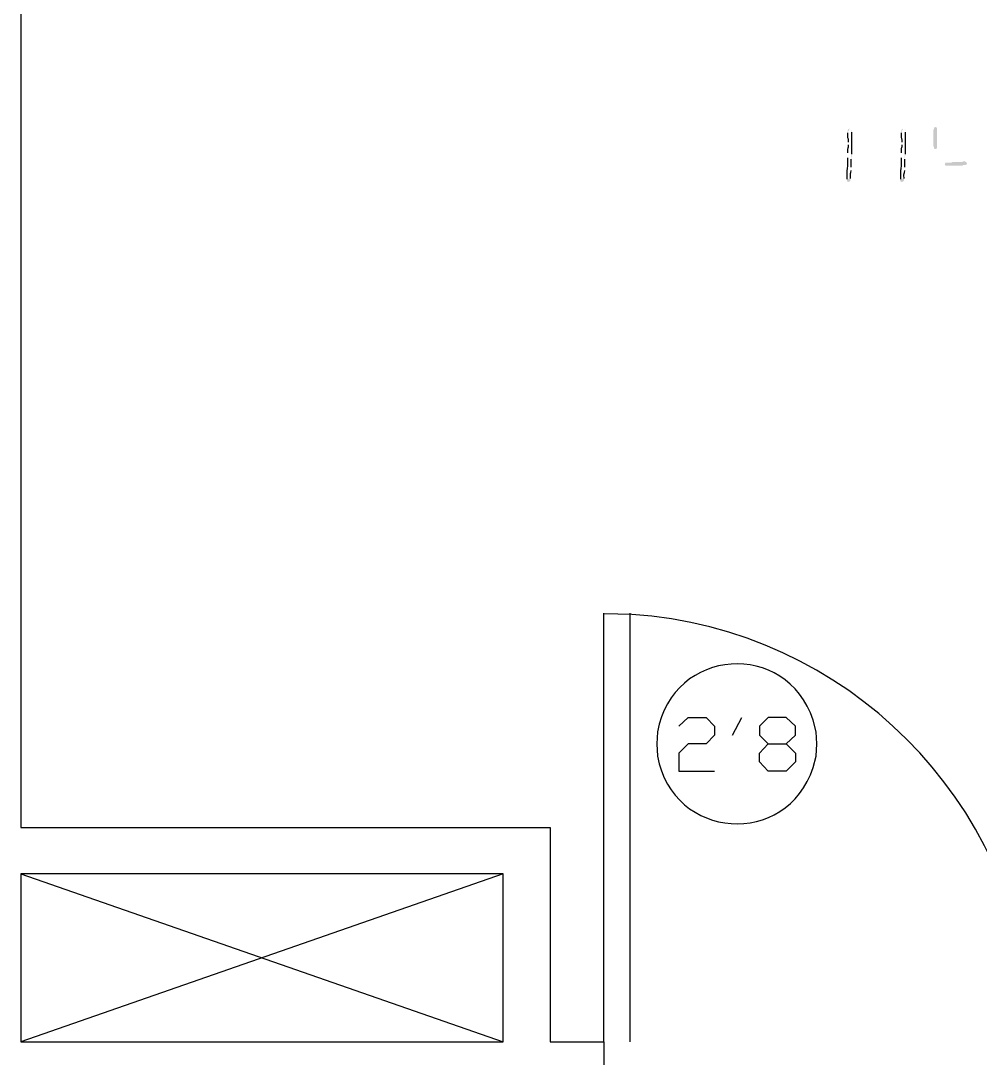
# Model space of a CAD drawing. Header units: inches. Extents: x -167 to 6071, y -6287 to -2731.
# Drawn here: x 1396.9 to 1468.5, y -5731.8 to -5654.4 of the extents above; entities that cross this region are included whole.
import ezdxf

# ---------------------------------------------------------------- set-up
doc = ezdxf.new("R2010")
doc.units = ezdxf.units.IN
doc.header["$LTSCALE"] = 96
doc.header["$MEASUREMENT"] = 0
doc.layers.add('PDF_Geometry', color=7, linetype='Continuous', true_color=0x4a4a4a)
doc.layers.add('PDF_Solid Fills', color=7, linetype='Continuous')

msp = doc.modelspace()

# ---------------------------------------------------------------- hatches: boundary and pattern name
at = {"layer": 'PDF_Solid Fills', "transparency": 33554559}
h = msp.add_hatch(color=256, dxfattribs=at)
h.paths.add_polyline_path([(1458.783, -5662.442), (1458.677, -5662.495), (1458.623, -5662.655), (1458.623, -5662.762)], flags=0)
h.paths.add_polyline_path([(1458.677, -5663.455), (1458.677, -5663.669)], flags=0)
h.paths.add_polyline_path([(1458.623, -5664.255), (1458.623, -5664.629)], flags=0)
h.paths.add_polyline_path([(1458.57, -5666.229), (1458.57, -5666.389), (1458.677, -5666.442), (1458.783, -5666.389), (1458.837, -5666.335), (1458.837, -5666.175)], flags=0)
h.paths.add_polyline_path([(1458.89, -5665.589), (1458.89, -5665.322)], flags=0)
h.paths.add_polyline_path([(1458.89, -5664.735), (1458.89, -5664.469), (1458.943, -5664.362)], flags=0)
h.paths.add_polyline_path([(1458.943, -5662.709), (1458.943, -5662.602), (1458.89, -5662.495)], flags=0)
h = msp.add_hatch(color=256, dxfattribs=at)
h.paths.add_polyline_path([(1462.783, -5662.442), (1462.677, -5662.495), (1462.623, -5662.655), (1462.623, -5662.762)], flags=0)
h.paths.add_polyline_path([(1462.677, -5663.455), (1462.677, -5663.669)], flags=0)
h.paths.add_polyline_path([(1462.623, -5664.255), (1462.623, -5664.629)], flags=0)
h.paths.add_polyline_path([(1462.57, -5666.229), (1462.57, -5666.389), (1462.677, -5666.442), (1462.783, -5666.389), (1462.837, -5666.335), (1462.837, -5666.175)], flags=0)
h.paths.add_polyline_path([(1462.89, -5665.589), (1462.89, -5665.322)], flags=0)
h.paths.add_polyline_path([(1462.89, -5664.735), (1462.89, -5664.469), (1462.943, -5664.362)], flags=0)
h.paths.add_polyline_path([(1462.943, -5662.709), (1462.943, -5662.602), (1462.89, -5662.495)], flags=0)
for points in [[(1465.29, -5662.602), (1465.29, -5663.935), (1465.183, -5663.989), (1465.077, -5663.935), (1465.077, -5663.829), (1465.023, -5663.775), (1465.023, -5662.602), (1465.077, -5662.442), (1465.077, -5662.389), (1465.183, -5662.335), (1465.29, -5662.389)], [(1467.37, -5664.895), (1467.263, -5664.895), (1467.157, -5664.949), (1466.463, -5664.949), (1466.357, -5665.002), (1465.93, -5665.002), (1465.877, -5665.109), (1465.93, -5665.215), (1467.21, -5665.215), (1467.263, -5665.162), (1467.423, -5665.162), (1467.53, -5665.109), (1467.53, -5665.055), (1467.477, -5664.949)]]:
    msp.add_hatch(color=256, dxfattribs=at).paths.add_polyline_path(points)

# ---------------------------------------------------------------- linework, layer by layer
at = {"layer": 'PDF_Geometry', "color": 7}
for points in [[(1533.663, -5714.602), (1539.423, -5714.602), (1539.423, -5581.109), (1396.917, -5581.109), (1396.917, -5714.602), (1436.437, -5714.602), (1436.437, -5730.602), (1440.437, -5730.602), (1440.437, -5734.069), (1436.437, -5734.069), (1436.437, -5738.069), (1432.917, -5738.069), (1432.917, -5734.069), (1398.89, -5734.069), (1398.89, -5778.069), (1432.917, -5778.069), (1432.917, -5774.069), (1436.437, -5774.069), (1436.437, -5841.162), (1439.263, -5843.989), (1436.757, -5846.442), (1416.97, -5866.229)], [(1440.437, -5730.602), (1440.437, -5698.602)], [(1442.41, -5730.602), (1442.41, -5698.602)]]:
    msp.add_lwpolyline(points, dxfattribs=at)
at = {"layer": 'PDF_Geometry'}
msp.add_lwpolyline([(1472.383, -5730.602), (1472.33, -5728.522, 0.376196), (1442.517, -5698.709), (1440.437, -5698.655)], format="xyb", dxfattribs=at)
for points in [[(1446.037, -5707.029), (1446.73, -5706.389), (1448.063, -5706.389), (1448.703, -5707.029), (1448.703, -5707.722), (1448.063, -5708.362), (1446.73, -5708.362), (1446.037, -5709.055), (1446.037, -5710.389), (1448.703, -5710.389)], [(1450.037, -5707.722), (1450.73, -5706.389)], [(1454.037, -5708.362), (1454.73, -5709.055), (1454.73, -5709.695), (1454.037, -5710.389), (1452.703, -5710.389), (1452.063, -5709.695), (1452.063, -5709.055), (1452.703, -5708.362), (1454.037, -5708.362), (1454.73, -5707.722), (1454.73, -5707.029), (1454.037, -5706.389), (1452.703, -5706.389), (1452.063, -5707.029), (1452.063, -5707.722), (1452.703, -5708.362)], [(1456.063, -5710.122), (1456.277, -5709.269), (1456.33, -5708.362), (1456.277, -5707.455), (1456.063, -5706.602)], [(1444.437, -5707.455), (1444.383, -5708.362), (1444.437, -5709.269)], [(1432.917, -5718.069), (1396.917, -5730.602)], [(1396.917, -5718.069), (1432.917, -5730.602)]]:
    msp.add_lwpolyline(points, dxfattribs=at)
at = {"layer": 'PDF_Geometry', "color": 7}
msp.add_lwpolyline([(1396.917, -5718.069), (1396.917, -5730.602), (1432.917, -5730.602), (1432.917, -5718.069)], close=True, dxfattribs=at)
for points in [[(1458.943, -5664.362), (1458.943, -5663.811), (1458.943, -5663.26), (1458.943, -5662.709)], [(1462.943, -5664.362), (1462.943, -5663.811), (1462.943, -5663.26), (1462.943, -5662.709)], [(1458.623, -5662.762), (1458.584, -5663.322), (1458.702, -5663.061), (1458.677, -5663.455)], [(1462.623, -5662.762), (1462.584, -5663.322), (1462.702, -5663.061), (1462.677, -5663.455)], [(1458.677, -5663.669), (1458.698, -5664.006), (1458.591, -5663.742), (1458.623, -5664.255)], [(1462.677, -5663.669), (1462.698, -5664.006), (1462.591, -5663.742), (1462.623, -5664.255)], [(1458.623, -5664.629), (1458.657, -5665.251), (1458.535, -5665.602), (1458.57, -5666.229)], [(1458.89, -5665.322), (1458.89, -5665.127), (1458.89, -5664.931), (1458.89, -5664.735)], [(1462.623, -5664.629), (1462.657, -5665.251), (1462.535, -5665.602), (1462.57, -5666.229)], [(1462.89, -5665.322), (1462.89, -5665.127), (1462.89, -5664.931), (1462.89, -5664.735)], [(1458.837, -5666.175), (1458.807, -5665.715), (1458.872, -5665.87), (1458.89, -5665.589)], [(1462.837, -5666.175), (1462.807, -5665.715), (1462.872, -5665.87), (1462.89, -5665.589)]]:
    msp.add_open_spline(points, degree=3, dxfattribs=at)
at = {"layer": 'PDF_Geometry'}
for points in [[(1456.063, -5706.602), (1454.08, -5700.583), (1445.577, -5701.164), (1444.437, -5707.455)], [(1444.437, -5709.269), (1445.579, -5715.564), (1454.083, -5716.138), (1456.063, -5710.122)]]:
    msp.add_open_spline(points, degree=3, dxfattribs=at)

doc.saveas('drawing.dxf')
